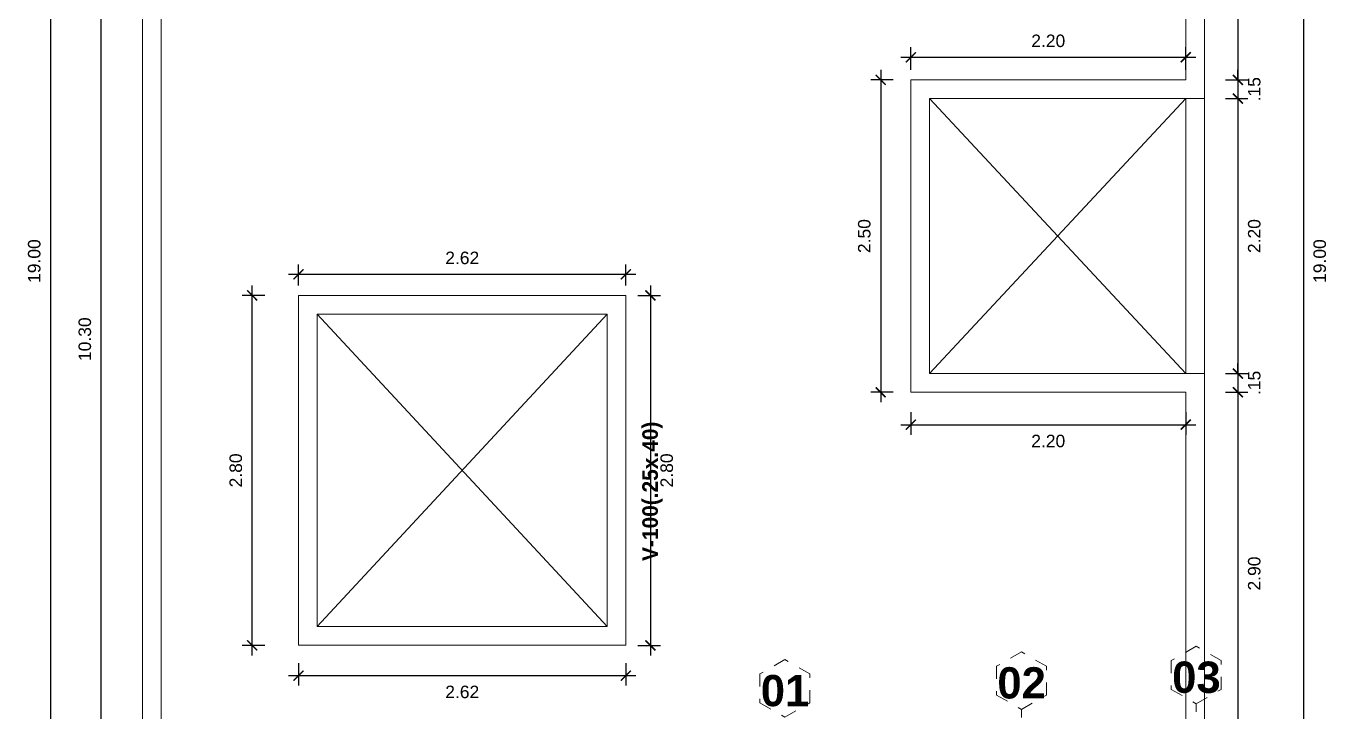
# Model space of a CAD drawing. Header units: millimetres. Extents: x -59 to 123, y 54 to 155.
# Drawn here: x -42.88 to -32.47, y 67 to 72.49 of the extents above; entities that cross this region are included whole.
import ezdxf

# ---------------------------------------------------------------- set-up
doc = ezdxf.new("R2010")
doc.units = ezdxf.units.MM
doc.linetypes.add('ACAD_ISO02W100', pattern=[15, 12, -3])
doc.linetypes.add('CONTINUA', pattern=[0])
doc.layers.get('0').update_dxf_attribs({"lineweight": 9})
doc.layers.get('Defpoints').update_dxf_attribs({"lineweight": 0})
doc.layers.add('A-COT', color=8, linetype='Continuous')
for name, color, linetype, lineweight in [('EJES', 6, 'ACAD_ISO02W100', 5), ('mobiliario', 7, 'Continuous', 0), ('murobajo', 7, 'Continuous', 30), ('TEXTO VIGAS', 2, 'Continuous', 20)]:
    doc.layers.add(name, color=color, linetype=linetype, lineweight=lineweight)
doc.styles.add('Henry', font='GOTHICB.TTF')
doc.styles.add('STILUS', font='arial.ttf')
doc.styles.add('style1', font='arial.ttf', dxfattribs={"height": 0.1})
doc.dimstyles.new('luis1', dxfattribs={"dimtxt": 0.1, "dimasz": 0.08, "dimexe": 0.08, "dimexo": 0.08, "dimgap": 0.08, "dimtad": 2, "dimzin": 4, "dimdsep": 46, "dimtxsty": 'style1', "dimblk": 'ARCHTICK', "dimcen": 2, "dimdle": 0.08, "dimclrd": 256, "dimclre": 256, "dimclrt": 256, "dimadec": 0, "dimazin": 1, "dimtfac": 1, "dimtix": 1, "dimtmove": 0, "dimatfit": 3, "dimfxl": 1, "dimtolj": 1, "dimarcsym": 0})

# ---------------------------------------------------------------- blocks, each defined once
blk = doc.blocks.new('_ArchTick')
at = {"color": 0, "linetype": 'ByBlock', "const_width": 0.15}
blk.add_lwpolyline([(-0.5, -0.5), (0.5, 0.5)], dxfattribs=at)
blk = doc.blocks.new('*D881')
at = {"layer": 'A-COT', "linetype": 'Continuous', "lineweight": -2, "transparency": 16777216}
for p, q in [((-32.662, 80.187), (-32.662, 61.027)), ((-32.762, 80.107), (-32.582, 80.107)), ((-32.762, 61.107), (-32.582, 61.107))]:
    blk.add_line(p, q, dxfattribs=at)
at = {"layer": 'Defpoints', "color": 0, "linetype": 'CONTINUA', "transparency": 16777216}
for p in [(-33.454, 80.107), (-33.454, 61.107), (-32.662, 61.107)]:
    blk.add_point(p, dxfattribs=at)
at = {"layer": 'A-COT', "linetype": 'CONTINUA', "lineweight": -2, "transparency": 16777216, "xscale": 0.08, "yscale": 0.08, "zscale": 0.08}
for p, rotation in [((-32.662, 80.107), 90), ((-32.662, 61.107), 270)]:
    blk.add_blockref('_ArchTick', p, dxfattribs=dict(at, rotation=rotation))
at = {"layer": 'A-COT', "linetype": 'CONTINUA', "lineweight": 5, "transparency": 16777216, "insert": (-32.531, 70.607), "char_height": 0.1, "attachment_point": 5, "rotation": 90, "style": 'style1'}
blk.add_mtext('\\A1;19.00', dxfattribs=at)
blk = doc.blocks.new('*D882')
at = {"layer": 'A-COT', "linetype": 'Continuous', "lineweight": -2, "transparency": 16777216}
for p, q in [((-42.688, 80.187), (-42.688, 61.027)), ((-42.588, 80.107), (-42.768, 80.107)), ((-42.588, 61.107), (-42.768, 61.107))]:
    blk.add_line(p, q, dxfattribs=at)
at = {"layer": 'Defpoints', "color": 0, "linetype": 'CONTINUA', "transparency": 16777216}
for p in [(-41.954, 80.107), (-42.688, 61.107), (-41.954, 61.107)]:
    blk.add_point(p, dxfattribs=at)
at = {"layer": 'A-COT', "linetype": 'CONTINUA', "lineweight": -2, "transparency": 16777216, "xscale": 0.08, "yscale": 0.08, "zscale": 0.08}
for p, rotation in [((-42.688, 80.107), 90), ((-42.688, 61.107), 270)]:
    blk.add_blockref('_ArchTick', p, dxfattribs=dict(at, rotation=rotation))
at = {"layer": 'A-COT', "linetype": 'CONTINUA', "lineweight": 5, "transparency": 16777216, "insert": (-42.819, 70.607), "char_height": 0.1, "attachment_point": 5, "rotation": 90, "style": 'style1'}
blk.add_mtext('\\A1;19.00', dxfattribs=at)
blk = doc.blocks.new('*D1103')
at = {"layer": 'A-COT', "linetype": 'Continuous', "lineweight": -2, "transparency": 16777216}
for p, q in [((-42.183, 75.132), (-42.363, 75.132)), ((-42.283, 64.752), (-42.283, 75.212)), ((-42.183, 64.832), (-42.363, 64.832))]:
    blk.add_line(p, q, dxfattribs=at)
at = {"layer": 'Defpoints', "color": 0, "linetype": 'CONTINUA', "transparency": 16777216}
for p in [(-42.283, 75.132), (-41.804, 75.132), (-41.804, 64.832)]:
    blk.add_point(p, dxfattribs=at)
at = {"layer": 'A-COT', "linetype": 'CONTINUA', "lineweight": -2, "transparency": 16777216, "xscale": 0.08, "yscale": 0.08, "zscale": 0.08}
for p, rotation in [((-42.283, 75.132), 90), ((-42.283, 64.832), 270)]:
    blk.add_blockref('_ArchTick', p, dxfattribs=dict(at, rotation=rotation))
at = {"layer": 'A-COT', "linetype": 'CONTINUA', "lineweight": 5, "transparency": 16777216, "insert": (-42.414, 69.982), "char_height": 0.1, "attachment_point": 5, "rotation": 90, "style": 'style1'}
blk.add_mtext('\\A1;10.30', dxfattribs=at)
blk = doc.blocks.new('*D885')
at = {"layer": 'A-COT', "linetype": 'Continuous', "lineweight": -2, "transparency": 16777216}
for p, q in [((-33.186, 77.737), (-33.186, 71.977)), ((-33.286, 77.657), (-33.106, 77.657)), ((-33.286, 72.057), (-33.106, 72.057))]:
    blk.add_line(p, q, dxfattribs=at)
at = {"layer": 'Defpoints', "color": 0, "linetype": 'CONTINUA', "transparency": 16777216}
for p in [(-33.604, 77.657), (-33.604, 72.057), (-33.186, 72.057)]:
    blk.add_point(p, dxfattribs=at)
at = {"layer": 'A-COT', "linetype": 'CONTINUA', "lineweight": -2, "transparency": 16777216, "xscale": 0.08, "yscale": 0.08, "zscale": 0.08}
for p, rotation in [((-33.186, 77.657), 90), ((-33.186, 72.057), 270)]:
    blk.add_blockref('_ArchTick', p, dxfattribs=dict(at, rotation=rotation))
at = {"layer": 'A-COT', "linetype": 'CONTINUA', "lineweight": 5, "transparency": 16777216, "insert": (-33.055, 74.857), "char_height": 0.1, "attachment_point": 5, "rotation": 90, "style": 'style1'}
blk.add_mtext('\\A1;5.60', dxfattribs=at)
blk = doc.blocks.new('*D1108')
at = {"layer": 'A-COT', "linetype": 'Continuous', "lineweight": -2, "transparency": 16777216}
for p, q in [((-33.286, 71.907), (-33.106, 71.907)), ((-33.186, 71.987), (-33.186, 69.627)), ((-33.286, 69.707), (-33.106, 69.707))]:
    blk.add_line(p, q, dxfattribs=at)
at = {"layer": 'Defpoints', "color": 0, "linetype": 'CONTINUA', "transparency": 16777216}
for p in [(-33.454, 71.907), (-33.454, 69.707), (-33.186, 69.707)]:
    blk.add_point(p, dxfattribs=at)
at = {"layer": 'A-COT', "linetype": 'CONTINUA', "lineweight": -2, "transparency": 16777216, "xscale": 0.08, "yscale": 0.08, "zscale": 0.08}
for p, rotation in [((-33.186, 71.907), 90), ((-33.186, 69.707), 270)]:
    blk.add_blockref('_ArchTick', p, dxfattribs=dict(at, rotation=rotation))
at = {"layer": 'A-COT', "linetype": 'CONTINUA', "lineweight": 5, "transparency": 16777216, "insert": (-33.055, 70.807), "char_height": 0.1, "attachment_point": 5, "rotation": 90, "style": 'style1'}
blk.add_mtext('\\A1;2.20', dxfattribs=at)
blk = doc.blocks.new('*D1109')
at = {"layer": 'A-COT', "linetype": 'Continuous', "lineweight": -2, "transparency": 16777216}
for p, q in [((-33.286, 69.707), (-33.106, 69.707)), ((-33.186, 69.707), (-33.186, 69.787)), ((-33.186, 69.707), (-33.186, 69.557)), ((-33.286, 69.557), (-33.106, 69.557)), ((-33.186, 69.557), (-33.186, 69.477))]:
    blk.add_line(p, q, dxfattribs=at)
at = {"layer": 'Defpoints', "color": 0, "linetype": 'CONTINUA', "transparency": 16777216}
for p in [(-33.454, 69.707), (-33.604, 69.557), (-33.186, 69.557)]:
    blk.add_point(p, dxfattribs=at)
at = {"layer": 'A-COT', "linetype": 'CONTINUA', "lineweight": -2, "transparency": 16777216, "xscale": 0.08, "yscale": 0.08, "zscale": 0.08}
for p, rotation in [((-33.186, 69.707), 270), ((-33.186, 69.557), 90)]:
    blk.add_blockref('_ArchTick', p, dxfattribs=dict(at, rotation=rotation))
at = {"layer": 'A-COT', "linetype": 'CONTINUA', "lineweight": 5, "transparency": 16777216, "insert": (-33.055, 69.632), "char_height": 0.1, "attachment_point": 5, "rotation": 90, "style": 'style1'}
blk.add_mtext('\\A1;.15', dxfattribs=at)
blk = doc.blocks.new('*D1110')
at = {"layer": 'A-COT', "linetype": 'Continuous', "lineweight": -2, "transparency": 16777216}
for p, q in [((-33.186, 69.637), (-33.186, 66.577)), ((-33.286, 69.557), (-33.106, 69.557)), ((-33.286, 66.657), (-33.106, 66.657))]:
    blk.add_line(p, q, dxfattribs=at)
at = {"layer": 'Defpoints', "color": 0, "linetype": 'CONTINUA', "transparency": 16777216}
for p in [(-33.604, 69.557), (-33.454, 66.657), (-33.186, 66.657)]:
    blk.add_point(p, dxfattribs=at)
at = {"layer": 'A-COT', "linetype": 'CONTINUA', "lineweight": -2, "transparency": 16777216, "xscale": 0.08, "yscale": 0.08, "zscale": 0.08}
for p, rotation in [((-33.186, 69.557), 90), ((-33.186, 66.657), 270)]:
    blk.add_blockref('_ArchTick', p, dxfattribs=dict(at, rotation=rotation))
at = {"layer": 'A-COT', "linetype": 'CONTINUA', "lineweight": 5, "transparency": 16777216, "insert": (-33.055, 68.107), "char_height": 0.1, "attachment_point": 5, "rotation": 90, "style": 'style1'}
blk.add_mtext('\\A1;2.90', dxfattribs=at)
blk = doc.blocks.new('*D1119')
at = {"layer": 'A-COT', "linetype": 'Continuous', "lineweight": -2, "transparency": 16777216}
for p, q in [((-33.186, 72.057), (-33.186, 72.137)), ((-33.286, 72.057), (-33.106, 72.057)), ((-33.186, 72.057), (-33.186, 71.907)), ((-33.286, 71.907), (-33.106, 71.907)), ((-33.186, 71.907), (-33.186, 71.827))]:
    blk.add_line(p, q, dxfattribs=at)
at = {"layer": 'Defpoints', "color": 0, "linetype": 'CONTINUA', "transparency": 16777216}
for p in [(-33.604, 72.057), (-33.454, 71.907), (-33.186, 71.907)]:
    blk.add_point(p, dxfattribs=at)
at = {"layer": 'A-COT', "linetype": 'CONTINUA', "lineweight": -2, "transparency": 16777216, "xscale": 0.08, "yscale": 0.08, "zscale": 0.08}
for p, rotation in [((-33.186, 72.057), 270), ((-33.186, 71.907), 90)]:
    blk.add_blockref('_ArchTick', p, dxfattribs=dict(at, rotation=rotation))
at = {"layer": 'A-COT', "linetype": 'CONTINUA', "lineweight": 5, "transparency": 16777216, "insert": (-33.055, 71.982), "char_height": 0.1, "attachment_point": 5, "rotation": 90, "style": 'style1'}
blk.add_mtext('\\A1;.15', dxfattribs=at)
blk = doc.blocks.new('*D1127')
at = {"layer": 'A-COT', "linetype": 'Continuous', "lineweight": -2, "transparency": 16777216}
for p, q in [((-35.804, 72.138), (-35.804, 72.318)), ((-33.604, 72.138), (-33.604, 72.318)), ((-35.884, 72.238), (-33.524, 72.238))]:
    blk.add_line(p, q, dxfattribs=at)
at = {"layer": 'Defpoints', "color": 0, "linetype": 'CONTINUA', "transparency": 16777216}
for p in [(-33.604, 72.238), (-35.804, 72.057), (-33.604, 72.057)]:
    blk.add_point(p, dxfattribs=at)
at = {"layer": 'A-COT', "linetype": 'CONTINUA', "lineweight": -2, "transparency": 16777216, "xscale": 0.08, "yscale": 0.08, "zscale": 0.08, "rotation": 180}
blk.add_blockref('_ArchTick', (-35.804, 72.238), dxfattribs=at)
at = {"layer": 'A-COT', "linetype": 'CONTINUA', "lineweight": -2, "transparency": 16777216, "xscale": 0.08, "yscale": 0.08, "zscale": 0.08}
blk.add_blockref('_ArchTick', (-33.604, 72.238), dxfattribs=at)
at = {"layer": 'A-COT', "linetype": 'CONTINUA', "lineweight": 5, "transparency": 16777216, "insert": (-34.704, 72.369), "char_height": 0.1, "attachment_point": 5, "style": 'style1'}
blk.add_mtext('\\A1;2.20', dxfattribs=at)
blk = doc.blocks.new('*D1128')
at = {"layer": 'A-COT', "linetype": 'Continuous', "lineweight": -2, "transparency": 16777216}
for p, q in [((-36.045, 72.137), (-36.045, 69.477)), ((-35.945, 72.057), (-36.125, 72.057)), ((-35.945, 69.557), (-36.125, 69.557))]:
    blk.add_line(p, q, dxfattribs=at)
at = {"layer": 'Defpoints', "color": 0, "linetype": 'CONTINUA', "transparency": 16777216}
for p in [(-35.804, 72.057), (-36.045, 69.557), (-35.804, 69.557)]:
    blk.add_point(p, dxfattribs=at)
at = {"layer": 'A-COT', "linetype": 'CONTINUA', "lineweight": -2, "transparency": 16777216, "xscale": 0.08, "yscale": 0.08, "zscale": 0.08}
for p, rotation in [((-36.045, 72.057), 90), ((-36.045, 69.557), 270)]:
    blk.add_blockref('_ArchTick', p, dxfattribs=dict(at, rotation=rotation))
at = {"layer": 'A-COT', "linetype": 'CONTINUA', "lineweight": 5, "transparency": 16777216, "insert": (-36.176, 70.807), "char_height": 0.1, "attachment_point": 5, "rotation": 90, "style": 'style1'}
blk.add_mtext('\\A1;2.50', dxfattribs=at)
blk = doc.blocks.new('*D1129')
at = {"layer": 'A-COT', "linetype": 'Continuous', "lineweight": -2, "transparency": 16777216}
for p, q in [((-35.804, 69.398), (-35.804, 69.218)), ((-33.604, 69.398), (-33.604, 69.218)), ((-35.884, 69.298), (-33.524, 69.298))]:
    blk.add_line(p, q, dxfattribs=at)
at = {"layer": 'Defpoints', "color": 0, "linetype": 'CONTINUA', "transparency": 16777216}
for p in [(-35.804, 69.557), (-33.604, 69.557), (-33.604, 69.298)]:
    blk.add_point(p, dxfattribs=at)
at = {"layer": 'A-COT', "linetype": 'CONTINUA', "lineweight": -2, "transparency": 16777216, "xscale": 0.08, "yscale": 0.08, "zscale": 0.08, "rotation": 180}
blk.add_blockref('_ArchTick', (-35.804, 69.298), dxfattribs=at)
at = {"layer": 'A-COT', "linetype": 'CONTINUA', "lineweight": -2, "transparency": 16777216, "xscale": 0.08, "yscale": 0.08, "zscale": 0.08}
blk.add_blockref('_ArchTick', (-33.604, 69.298), dxfattribs=at)
at = {"layer": 'A-COT', "linetype": 'CONTINUA', "lineweight": 5, "transparency": 16777216, "insert": (-34.704, 69.167), "char_height": 0.1, "attachment_point": 5, "style": 'style1'}
blk.add_mtext('\\A1;2.20', dxfattribs=at)
blk = doc.blocks.new('*D1130')
at = {"layer": 'A-COT', "linetype": 'Continuous', "lineweight": -2, "transparency": 16777216}
for p, q in [((-37.988, 70.332), (-37.808, 70.332)), ((-37.888, 70.412), (-37.888, 67.452)), ((-37.988, 67.532), (-37.808, 67.532))]:
    blk.add_line(p, q, dxfattribs=at)
at = {"layer": 'Defpoints', "color": 0, "linetype": 'CONTINUA', "transparency": 16777216}
for p in [(-38.085, 70.332), (-38.085, 67.532), (-37.888, 67.532)]:
    blk.add_point(p, dxfattribs=at)
at = {"layer": 'A-COT', "linetype": 'CONTINUA', "lineweight": -2, "transparency": 16777216, "xscale": 0.08, "yscale": 0.08, "zscale": 0.08}
for p, rotation in [((-37.888, 70.332), 90), ((-37.888, 67.532), 270)]:
    blk.add_blockref('_ArchTick', p, dxfattribs=dict(at, rotation=rotation))
at = {"layer": 'A-COT', "linetype": 'CONTINUA', "lineweight": 5, "transparency": 16777216, "insert": (-37.757, 68.932), "char_height": 0.1, "attachment_point": 5, "rotation": 90, "style": 'style1'}
blk.add_mtext('\\A1;2.80', dxfattribs=at)
blk = doc.blocks.new('*D1131')
at = {"layer": 'A-COT', "linetype": 'Continuous', "lineweight": -2, "transparency": 16777216}
for p, q in [((-40.704, 70.412), (-40.704, 70.581)), ((-38.085, 70.412), (-38.085, 70.581)), ((-38.005, 70.501), (-40.784, 70.501))]:
    blk.add_line(p, q, dxfattribs=at)
at = {"layer": 'Defpoints', "color": 0, "linetype": 'CONTINUA', "transparency": 16777216}
for p in [(-40.704, 70.501), (-40.704, 70.332), (-38.085, 70.332)]:
    blk.add_point(p, dxfattribs=at)
at = {"layer": 'A-COT', "linetype": 'CONTINUA', "lineweight": -2, "transparency": 16777216, "xscale": 0.08, "yscale": 0.08, "zscale": 0.08, "rotation": 180}
blk.add_blockref('_ArchTick', (-40.704, 70.501), dxfattribs=at)
at = {"layer": 'A-COT', "linetype": 'CONTINUA', "lineweight": -2, "transparency": 16777216, "xscale": 0.08, "yscale": 0.08, "zscale": 0.08}
blk.add_blockref('_ArchTick', (-38.085, 70.501), dxfattribs=at)
at = {"layer": 'A-COT', "linetype": 'CONTINUA', "lineweight": 5, "transparency": 16777216, "insert": (-39.394, 70.632), "char_height": 0.1, "attachment_point": 5, "style": 'style1'}
blk.add_mtext('\\A1;2.62', dxfattribs=at)
blk = doc.blocks.new('*D1132')
at = {"layer": 'A-COT', "linetype": 'Continuous', "lineweight": -2, "transparency": 16777216}
for p, q in [((-40.975, 70.332), (-41.155, 70.332)), ((-41.075, 67.452), (-41.075, 70.412)), ((-40.975, 67.532), (-41.155, 67.532))]:
    blk.add_line(p, q, dxfattribs=at)
at = {"layer": 'Defpoints', "color": 0, "linetype": 'CONTINUA', "transparency": 16777216}
for p in [(-41.075, 70.332), (-40.704, 70.332), (-40.704, 67.532)]:
    blk.add_point(p, dxfattribs=at)
at = {"layer": 'A-COT', "linetype": 'CONTINUA', "lineweight": -2, "transparency": 16777216, "xscale": 0.08, "yscale": 0.08, "zscale": 0.08}
for p, rotation in [((-41.075, 70.332), 90), ((-41.075, 67.532), 270)]:
    blk.add_blockref('_ArchTick', p, dxfattribs=dict(at, rotation=rotation))
at = {"layer": 'A-COT', "linetype": 'CONTINUA', "lineweight": 5, "transparency": 16777216, "insert": (-41.206, 68.932), "char_height": 0.1, "attachment_point": 5, "rotation": 90, "style": 'style1'}
blk.add_mtext('\\A1;2.80', dxfattribs=at)
blk = doc.blocks.new('*D1133')
at = {"layer": 'A-COT', "linetype": 'Continuous', "lineweight": -2, "transparency": 16777216}
for p, q in [((-40.704, 67.39), (-40.704, 67.21)), ((-38.085, 67.39), (-38.085, 67.21)), ((-40.784, 67.29), (-38.005, 67.29))]:
    blk.add_line(p, q, dxfattribs=at)
at = {"layer": 'Defpoints', "color": 0, "linetype": 'CONTINUA', "transparency": 16777216}
for p in [(-40.704, 67.532), (-38.085, 67.532), (-38.085, 67.29)]:
    blk.add_point(p, dxfattribs=at)
at = {"layer": 'A-COT', "linetype": 'CONTINUA', "lineweight": -2, "transparency": 16777216, "xscale": 0.08, "yscale": 0.08, "zscale": 0.08, "rotation": 180}
blk.add_blockref('_ArchTick', (-40.704, 67.29), dxfattribs=at)
at = {"layer": 'A-COT', "linetype": 'CONTINUA', "lineweight": -2, "transparency": 16777216, "xscale": 0.08, "yscale": 0.08, "zscale": 0.08}
blk.add_blockref('_ArchTick', (-38.085, 67.29), dxfattribs=at)
at = {"layer": 'A-COT', "linetype": 'CONTINUA', "lineweight": 5, "transparency": 16777216, "insert": (-39.394, 67.159), "char_height": 0.1, "attachment_point": 5, "style": 'style1'}
blk.add_mtext('\\A1;2.62', dxfattribs=at)

msp = doc.modelspace()

# ---------------------------------------------------------------- linework, layer by layer
at = {"layer": 'EJES', "color": 1, "lineweight": 5, "ltscale": 0.003}
for p, q in [((-34.9183, 62.7549), (-34.9183, 67.0191)), ((-33.5195, 62.8003), (-33.5195, 67.0645))]:
    msp.add_line(p, q, dxfattribs=at)
for points in [[(-33.3198, 67.4103), (-33.5195, 67.5256), (-33.7191, 67.4103), (-33.7191, 67.1798), (-33.5195, 67.0645), (-33.3198, 67.1798)], [(-36.612, 67.303), (-36.8116, 67.4182), (-37.0112, 67.303), (-37.0112, 67.0724), (-36.8116, 66.9572), (-36.612, 67.0724)], [(-34.7186, 67.3649), (-34.9183, 67.4802), (-35.1179, 67.3649), (-35.1179, 67.1344), (-34.9183, 67.0191), (-34.7186, 67.1344)]]:
    msp.add_lwpolyline(points, close=True, dxfattribs=at)
at = {"layer": 'mobiliario', "lineweight": 5, "ltscale": 0.3}
for p, q in [((-35.654, 69.7074), (-33.604, 71.9074)), ((-35.654, 71.9074), (-33.604, 69.7074)), ((-33.604, 71.9074), (-33.604, 69.7074)), ((-33.454, 71.9074), (-33.454, 69.7074)), ((-40.554, 70.1824), (-38.235, 67.6824)), ((-40.554, 67.6824), (-38.235, 70.1824))]:
    msp.add_line(p, q, dxfattribs=at)
at = {"layer": 'murobajo', "lineweight": 5}
for p, q in [((-41.954, 80.1074), (-41.954, 64.6824)), ((-33.454, 71.9074), (-33.454, 77.8074)), ((-33.604, 72.0574), (-33.604, 77.6574)), ((-41.804, 75.1324), (-41.804, 64.8324)), ((-35.804, 72.0574), (-33.604, 72.0574)), ((-35.804, 72.0574), (-35.804, 69.5574)), ((-35.654, 71.9074), (-33.454, 71.9074)), ((-35.654, 71.9074), (-35.654, 69.7074)), ((-38.085, 70.3324), (-40.704, 70.3324)), ((-40.704, 67.5324), (-40.704, 70.3324)), ((-38.085, 70.3324), (-38.085, 67.5324)), ((-38.235, 70.1824), (-40.554, 70.1824)), ((-40.554, 67.6824), (-40.554, 70.1824)), ((-38.235, 70.1824), (-38.235, 67.6824)), ((-35.654, 69.7074), (-33.454, 69.7074)), ((-33.454, 66.6574), (-33.454, 69.7074)), ((-35.804, 69.5574), (-33.604, 69.5574)), ((-33.604, 66.6574), (-33.604, 69.5574)), ((-38.235, 67.6824), (-40.554, 67.6824)), ((-38.085, 67.5324), (-40.704, 67.5324))]:
    msp.add_line(p, q, dxfattribs=at)

# ---------------------------------------------------------------- texts
at = {"layer": 'EJES', "color": 1, "lineweight": 5, "ltscale": 0.003, "char_height": 0.25, "width": 0.015384, "attachment_point": 2, "style": 'STILUS'}
for s, insert in [('{\\fArial|b1|i0|c0|p34;02}', (-34.917, 67.357)), ('{\\fArial|b1|i0|c0|p34;03}', (-33.5182, 67.4024)), ('{\\fArial|b1|i0|c0|p34;01}', (-36.8104, 67.2951))]:
    msp.add_mtext(s, dxfattribs=dict(at, insert=insert))
at = {"layer": 'TEXTO VIGAS', "linetype": 'Continuous', "lineweight": 5, "style": 'Henry'}
msp.add_text('V-100(.25x.40)', height=0.125, rotation=90, dxfattribs=at).set_placement((-37.8279, 68.2074))

# ---------------------------------------------------------------- dimensions: what is measured, and where the dimension line sits
at = {"layer": 'A-COT', "linetype": 'CONTINUA', "lineweight": 5}
for base, p1, p2, override, picture, middle in [((-42.6882, 61.1074), (-41.954, 80.1074), (-41.954, 61.1074), {"dimfxl": 0.1, "dimfxlon": 1, "dimarcsym": 2}, '*D882', (-42.8193, 70.6074)), ((-32.6621, 61.1074), (-33.454, 80.1074), (-33.454, 61.1074), {"dimfxl": 0.1, "dimfxlon": 1, "dimarcsym": 2}, '*D881', (-32.531, 70.6074)), ((-33.1864, 72.0574), (-33.604, 77.6574), (-33.604, 72.0574), {"dimtmove": 1, "dimfxl": 0.1, "dimfxlon": 1, "dimarcsym": 2}, '*D885', (-33.0553, 74.8574)), ((-42.2828, 75.1324), (-41.804, 64.8324), (-41.804, 75.1324), {"dimtmove": 1, "dimfxl": 0.1, "dimfxlon": 1, "dimarcsym": 2}, '*D1103', (-42.4139, 69.9824)), ((-36.0446, 69.5574), (-35.804, 72.0574), (-35.804, 69.5574), {"dimtmove": 1, "dimfxl": 0.1, "dimfxlon": 1, "dimarcsym": 2}, '*D1128', (-36.1757, 70.8074)), ((-33.1864, 71.9074), (-33.604, 72.0574), (-33.454, 71.9074), {"dimtmove": 1, "dimfxl": 0.1, "dimfxlon": 1, "dimarcsym": 2}, '*D1119', (-33.0553, 71.9824)), ((-33.1864, 69.7074), (-33.454, 71.9074), (-33.454, 69.7074), {"dimtmove": 1, "dimfxl": 0.1, "dimfxlon": 1, "dimarcsym": 2}, '*D1108', (-33.0553, 70.8074)), ((-41.0753, 70.3324), (-40.704, 67.5324), (-40.704, 70.3324), {"dimtmove": 1, "dimfxl": 0.1, "dimfxlon": 1, "dimarcsym": 2}, '*D1132', (-41.2064, 68.9324)), ((-37.8878, 67.5324), (-38.085, 70.3324), (-38.085, 67.5324), {"dimtmove": 1, "dimfxl": 0.1, "dimfxlon": 1, "dimarcsym": 2}, '*D1130', (-37.7567, 68.9324)), ((-33.1864, 69.5574), (-33.454, 69.7074), (-33.604, 69.5574), {"dimtmove": 1, "dimfxl": 0.1, "dimfxlon": 1, "dimarcsym": 2}, '*D1109', (-33.0553, 69.6324)), ((-33.1864, 66.6574), (-33.604, 69.5574), (-33.454, 66.6574), {"dimtmove": 1, "dimfxl": 0.1, "dimfxlon": 1, "dimarcsym": 2}, '*D1110', (-33.0553, 68.1074))]:
    dim = msp.add_linear_dim(base=base, p1=p1, p2=p2, angle=90, dimstyle='luis1', override=override, dxfattribs=at)
    dim.commit()
    dim.dimension.update_dxf_attribs({"geometry": picture, "text_midpoint": middle})
for base, p1, p2, picture, middle in [((-33.604, 72.2381), (-35.804, 72.0574), (-33.604, 72.0574), '*D1127', (-34.704, 72.3692)), ((-40.704, 70.5009), (-38.085, 70.3324), (-40.704, 70.3324), '*D1131', (-39.3945, 70.6319)), ((-33.604, 69.2977), (-35.804, 69.5574), (-33.604, 69.5574), '*D1129', (-34.704, 69.1667)), ((-38.085, 67.2897), (-40.704, 67.5324), (-38.085, 67.5324), '*D1133', (-39.3945, 67.1586))]:
    dim = msp.add_linear_dim(base=base, p1=p1, p2=p2, dimstyle='luis1', override={"dimtmove": 1, "dimfxl": 0.1, "dimfxlon": 1, "dimarcsym": 2}, dxfattribs=at)
    dim.commit()
    dim.dimension.update_dxf_attribs({"geometry": picture, "text_midpoint": middle})

doc.saveas('drawing.dxf')
